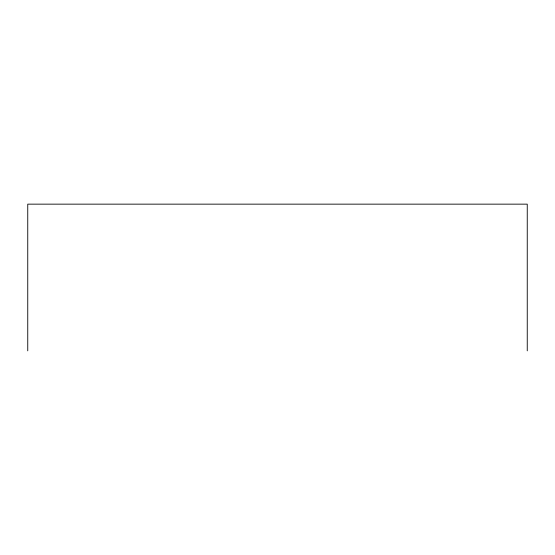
<?xml version="1.0" encoding="UTF-8"?>
<svg xmlns="http://www.w3.org/2000/svg" width="555" height="555" viewBox="0 0 555 555"><rect width="100%" height="100%" fill="white"/><g stroke="black" fill="none" stroke-linecap="round" stroke-linejoin="round"><path stroke-width="0.83" d="M527.25 350.85L527.25 204.15L27.75 204.15L27.75 350.85"/></g></svg>
